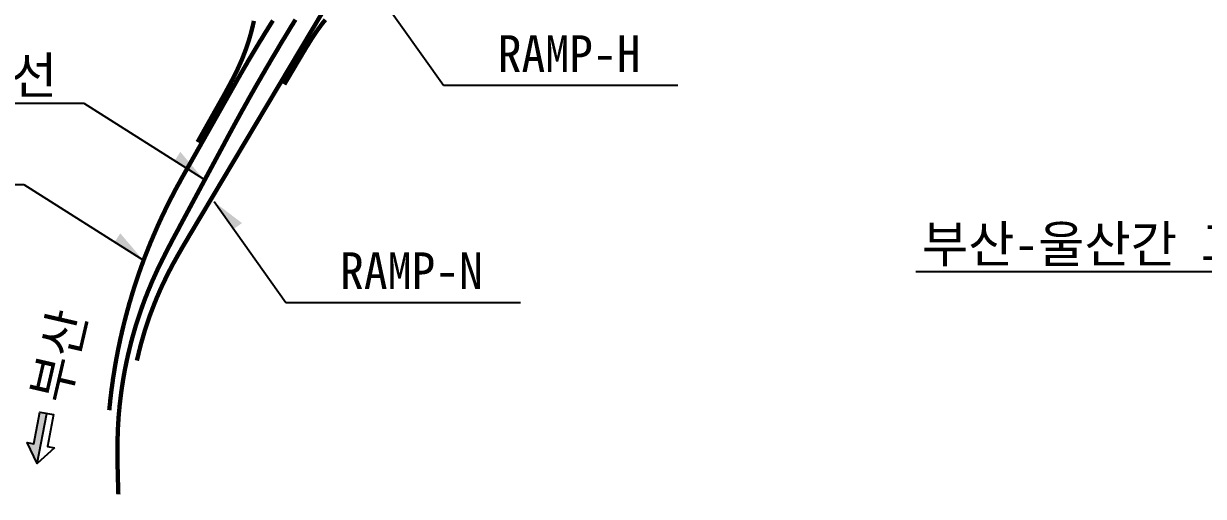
# Model space of a CAD drawing. Extents: x 221399 to 223677, y 223629 to 224581.
# Drawn here: x 222780.7 to 222908.7, y 224286.3 to 224337.6 of the extents above; entities that cross this region are included whole.
import ezdxf

# ---------------------------------------------------------------- set-up
doc = ezdxf.new("R2010")
doc.units = 0
doc.header["$MEASUREMENT"] = 0
doc.layers.get('0').update_dxf_attribs({"linetype": 'CONTINUOUS'})
for name, color, linetype in [('CA-ALGN-RampH', 2, 'CONTINUOUS'), ('CA-ALGN-RampK', 2, 'CONTINUOUS'), ('CA-ALGN-RampN', 2, 'CONTINUOUS'), ('CA-ALGN-RampO', 2, 'CONTINUOUS'), ('CA-ALGN-국도7호선평면선형', 2, 'CONTINUOUS'), ('CA-LEAL', 1, 'CONTINUOUS'), ('CA-TEXT', 3, 'CONTINUOUS'), ('CZ-SYMB', 2, 'CONTINUOUS'), ('CZ-TEXT', 3, 'CONTINUOUS')]:
    doc.layers.add(name, color=color, linetype=linetype)
doc.styles.add('돋움체', font='DotumChe.ttf')

# ---------------------------------------------------------------- blocks, each defined once
blk = doc.blocks.new('CZDIRA2')
blk.add_hatch(color=256).paths.add_polyline_path([(0, 0), (0, -2), (9.33, -2), (9.33, -4), (14.67, 0)])
blk.add_line((14.67, 0), (0, 0))
blk.add_lwpolyline([(9.33, 4), (14.67, 0), (9.33, -4), (9.33, -2), (0, -2), (0, 2), (9.33, 2)], close=True)

msp = doc.modelspace()

# ---------------------------------------------------------------- hatches: boundary and pattern name
at = {"layer": 'CA-LEAL'}
for points in [[(222797.72, 224323.68), (222797.12, 224322.73), (222800.16, 224320.8)], [(222804.41, 224315.95), (222803.5, 224315.3), (222801.41, 224318.24)], [(222791.21, 224314.84), (222790.6, 224313.89), (222793.65, 224311.97)]]:
    msp.add_hatch(color=256, dxfattribs=at).paths.add_polyline_path(points)

# ---------------------------------------------------------------- linework, layer by layer
at = {"layer": 'CA-ALGN-RampH', "const_width": 0.47}
msp.add_lwpolyline([(222809, 224331), (222810.89, 224334.19), (222811.02, 224334.41), (222811.15, 224334.62), (222811.28, 224334.84), (222811.41, 224335.06), (222811.55, 224335.27), (222811.68, 224335.49), (222811.81, 224335.7), (222811.95, 224335.92), (222812.08, 224336.13), (222812.22, 224336.34), (222812.36, 224336.55), (222812.51, 224336.76), (222812.65, 224336.97), (222812.8, 224337.17), (222812.95, 224337.37), (222813.1, 224337.58), (222813.14, 224337.63), (222813.3, 224337.82), (222813.46, 224338.02)], dxfattribs=at)
at = {"layer": 'CA-ALGN-RampK', "const_width": 0.47}
msp.add_lwpolyline([(222805.7, 224337.89), (222805.65, 224337.64), (222805.59, 224337.4), (222805.53, 224337.15), (222805.47, 224336.9), (222805.41, 224336.66), (222805.34, 224336.41), (222805.27, 224336.17), (222805.2, 224335.93), (222805.13, 224335.69), (222805.05, 224335.45), (222804.97, 224335.21), (222804.89, 224334.97), (222804.8, 224334.73), (222804.71, 224334.49), (222804.62, 224334.26), (222804.53, 224334.02), (222804.48, 224333.89), (222804.38, 224333.65), (222804.28, 224333.42), (222804.18, 224333.19), (222804.07, 224332.96), (222803.97, 224332.73), (222803.86, 224332.5), (222803.75, 224332.27), (222803.64, 224332.05), (222803.52, 224331.82), (222803.41, 224331.59), (222803.29, 224331.37), (222803.17, 224331.15), (222803.05, 224330.92), (222802.93, 224330.7), (222802.81, 224330.48), (222802.69, 224330.26), (222802.57, 224330.03), (222802.45, 224329.81), (222802.32, 224329.59), (222802.2, 224329.37), (222802.08, 224329.15), (222801.95, 224328.93), (222801.89, 224328.82), (222799.59, 224324.74)], dxfattribs=at)
at = {"layer": 'CA-ALGN-RampN', "const_width": 0.47}
msp.add_lwpolyline([(222793.01, 224301.03), (222793.07, 224301.28), (222793.13, 224301.53), (222793.19, 224301.77), (222793.24, 224302.02), (222793.31, 224302.26), (222793.37, 224302.51), (222793.43, 224302.75), (222793.5, 224303), (222793.57, 224303.24), (222793.64, 224303.48), (222793.71, 224303.73), (222793.78, 224303.97), (222793.85, 224304.21), (222793.93, 224304.45), (222794.01, 224304.69), (222794.08, 224304.93), (222794.16, 224305.17), (222794.25, 224305.41), (222794.33, 224305.65), (222794.41, 224305.89), (222794.5, 224306.13), (222794.59, 224306.37), (222794.68, 224306.6), (222794.77, 224306.84), (222794.86, 224307.07), (222794.95, 224307.31), (222795.05, 224307.54), (222795.14, 224307.78), (222795.24, 224308.01), (222795.34, 224308.24), (222795.44, 224308.47), (222795.54, 224308.71), (222795.65, 224308.94), (222795.75, 224309.17), (222795.86, 224309.4), (222795.97, 224309.62), (222796.08, 224309.85), (222796.19, 224310.08), (222796.3, 224310.31), (222796.41, 224310.53), (222796.52, 224310.74), (222796.64, 224310.96), (222796.75, 224311.18), (222796.87, 224311.41), (222796.99, 224311.63), (222797.12, 224311.85), (222797.24, 224312.07), (222797.36, 224312.29), (222797.49, 224312.51), (222797.61, 224312.73), (222797.74, 224312.95), (222797.86, 224313.17), (222797.99, 224313.39), (222798.12, 224313.61), (222798.25, 224313.83), (222798.38, 224314.04), (222798.51, 224314.26), (222798.63, 224314.48), (222798.76, 224314.7), (222798.89, 224314.91), (222798.92, 224314.96), (222817.91, 224346.82)], dxfattribs=at)
at = {"layer": 'CA-ALGN-RampO', "const_width": 0.47}
msp.add_lwpolyline([(222807.77, 224337.93), (222807.63, 224337.72), (222807.5, 224337.51), (222807.36, 224337.29), (222807.23, 224337.08), (222807.1, 224336.86), (222806.96, 224336.65), (222806.83, 224336.43), (222806.7, 224336.22), (222806.57, 224336), (222806.43, 224335.79), (222806.3, 224335.57), (222806.17, 224335.35), (222806.04, 224335.14), (222805.91, 224334.92), (222805.78, 224334.71), (222805.65, 224334.49), (222805.52, 224334.27), (222805.39, 224334.05), (222805.26, 224333.84), (222805.13, 224333.62), (222805, 224333.4), (222804.88, 224333.18), (222804.75, 224332.96), (222804.62, 224332.74), (222804.5, 224332.53), (222804.37, 224332.31), (222804.24, 224332.09), (222804.12, 224331.87), (222803.99, 224331.65), (222803.87, 224331.43), (222803.77, 224331.25), (222797.9, 224320.86), (222797.78, 224320.64), (222797.66, 224320.41), (222797.53, 224320.19), (222797.41, 224319.97), (222797.29, 224319.75), (222797.17, 224319.53), (222797.06, 224319.3), (222796.94, 224319.08), (222796.82, 224318.85), (222796.7, 224318.63), (222796.59, 224318.4), (222796.48, 224318.18), (222796.36, 224317.95), (222796.25, 224317.72), (222796.14, 224317.5), (222796.03, 224317.27), (222795.92, 224317.04), (222795.81, 224316.81), (222795.7, 224316.59), (222795.6, 224316.36), (222795.49, 224316.13), (222795.39, 224315.9), (222795.28, 224315.67), (222795.18, 224315.43), (222795.08, 224315.2), (222794.98, 224314.97), (222794.88, 224314.74), (222794.78, 224314.51), (222794.68, 224314.27), (222794.58, 224314.04), (222794.48, 224313.81), (222794.39, 224313.57), (222794.29, 224313.34), (222794.2, 224313.1), (222794.11, 224312.87), (222794.01, 224312.63), (222793.92, 224312.4), (222793.83, 224312.16), (222793.74, 224311.92), (222793.66, 224311.69), (222793.57, 224311.45), (222793.48, 224311.21), (222793.4, 224310.97), (222793.31, 224310.73), (222793.23, 224310.5), (222793.15, 224310.26), (222793.07, 224310.02), (222792.99, 224309.78), (222792.91, 224309.54), (222792.83, 224309.3), (222792.75, 224309.06), (222792.67, 224308.81), (222792.6, 224308.57), (222792.52, 224308.33), (222792.45, 224308.09), (222792.38, 224307.85), (222792.31, 224307.6), (222792.23, 224307.36), (222792.16, 224307.12), (222792.1, 224306.88), (222792.03, 224306.63), (222791.96, 224306.39), (222791.9, 224306.14), (222791.83, 224305.9), (222791.77, 224305.65), (222791.7, 224305.41), (222791.64, 224305.16), (222791.58, 224304.92), (222791.52, 224304.67), (222791.46, 224304.43), (222791.4, 224304.18), (222791.35, 224303.94), (222791.29, 224303.69), (222791.23, 224303.44), (222791.18, 224303.19), (222791.13, 224302.95), (222791.08, 224302.7), (222791.02, 224302.45), (222790.97, 224302.2), (222790.92, 224301.96), (222790.88, 224301.71), (222790.83, 224301.46), (222790.78, 224301.21), (222790.74, 224300.96), (222790.69, 224300.71), (222790.65, 224300.46), (222790.61, 224300.21), (222790.57, 224299.96), (222790.53, 224299.72), (222790.49, 224299.47), (222790.45, 224299.22), (222790.41, 224298.97), (222790.38, 224298.71), (222790.34, 224298.46), (222790.31, 224298.21), (222790.27, 224297.96), (222790.24, 224297.71), (222790.21, 224297.46), (222790.18, 224297.21), (222790.15, 224296.96), (222790.12, 224296.71), (222790.1, 224296.46), (222790.07, 224296.2), (222790.04, 224295.95), (222790.02, 224295.7), (222790.01, 224295.64)], dxfattribs=at)
at = {"layer": 'CA-ALGN-국도7호선평면선형', "const_width": 0.47}
msp.add_lwpolyline([(222791, 224286.52), (222790.98, 224287.11), (222790.98, 224287.36), (222790.97, 224287.62), (222790.96, 224287.87), (222790.95, 224288.12), (222790.95, 224288.38), (222790.94, 224288.63), (222790.93, 224288.88), (222790.93, 224289.13), (222790.92, 224289.39), (222790.92, 224289.64), (222790.91, 224289.89), (222790.91, 224290.15), (222790.9, 224290.4), (222790.9, 224290.65), (222790.9, 224290.9), (222790.9, 224291.16), (222790.9, 224291.41), (222790.9, 224291.66), (222790.9, 224291.92), (222790.91, 224292.17), (222790.91, 224292.42), (222790.92, 224292.67), (222790.93, 224292.93), (222790.93, 224293.05), (222790.94, 224293.3), (222790.95, 224293.55), (222790.96, 224293.8), (222790.98, 224294.06), (222790.99, 224294.31), (222791.01, 224294.56), (222791.02, 224294.81), (222791.04, 224295.07), (222791.06, 224295.32), (222791.09, 224295.57), (222791.11, 224295.82), (222791.13, 224296.07), (222791.16, 224296.33), (222791.19, 224296.58), (222791.22, 224296.83), (222791.25, 224297.08), (222791.28, 224297.33), (222791.31, 224297.58), (222791.35, 224297.83), (222791.38, 224298.08), (222791.42, 224298.33), (222791.46, 224298.58), (222791.5, 224298.83), (222791.54, 224299.08), (222791.58, 224299.33), (222791.63, 224299.58), (222791.67, 224299.83), (222791.72, 224300.08), (222791.77, 224300.33), (222791.82, 224300.57), (222791.87, 224300.82), (222791.92, 224301.07), (222791.98, 224301.32), (222792.03, 224301.56), (222792.09, 224301.81), (222792.15, 224302.05), (222792.21, 224302.3), (222792.27, 224302.55), (222792.33, 224302.79), (222792.39, 224303.04), (222792.46, 224303.28), (222792.52, 224303.52), (222792.59, 224303.77), (222792.66, 224304.01), (222792.73, 224304.25), (222792.8, 224304.5), (222792.87, 224304.74), (222792.95, 224304.98), (222793.02, 224305.22), (222793.1, 224305.46), (222793.18, 224305.7), (222793.26, 224305.94), (222793.34, 224306.18), (222793.42, 224306.42), (222793.51, 224306.66), (222793.59, 224306.9), (222793.68, 224307.14), (222793.77, 224307.37), (222793.85, 224307.61), (222793.94, 224307.85), (222794.04, 224308.08), (222794.13, 224308.32), (222794.22, 224308.55), (222794.32, 224308.79), (222794.42, 224309.02), (222794.51, 224309.25), (222794.61, 224309.49), (222794.71, 224309.72), (222794.82, 224309.95), (222794.92, 224310.18), (222795, 224310.36), (222795.11, 224310.59), (222795.21, 224310.82), (222795.32, 224311.05), (222795.43, 224311.28), (222795.54, 224311.51), (222795.65, 224311.73), (222795.76, 224311.96), (222795.88, 224312.19), (222795.99, 224312.41), (222796.1, 224312.64), (222796.22, 224312.86), (222796.33, 224313.09), (222796.45, 224313.31), (222796.57, 224313.54), (222796.69, 224313.76), (222796.8, 224313.98), (222796.92, 224314.21), (222797.04, 224314.43), (222797.16, 224314.66), (222797.28, 224314.88), (222797.4, 224315.1), (222797.52, 224315.32), (222797.64, 224315.55), (222797.69, 224315.65), (222802.77, 224325.1), (222802.89, 224325.33), (222803.01, 224325.55), (222803.13, 224325.77), (222803.25, 224325.99), (222803.37, 224326.22), (222803.49, 224326.44), (222803.61, 224326.66), (222803.73, 224326.88), (222803.85, 224327.1), (222803.98, 224327.33), (222804.1, 224327.55), (222804.22, 224327.77), (222804.34, 224327.99), (222804.46, 224328.21), (222804.59, 224328.43), (222804.71, 224328.65), (222804.83, 224328.87), (222804.96, 224329.09), (222805.08, 224329.32), (222805.2, 224329.54), (222805.33, 224329.76), (222805.45, 224329.98), (222805.58, 224330.2), (222805.7, 224330.42), (222805.83, 224330.64), (222805.95, 224330.86), (222806.08, 224331.08), (222806.2, 224331.29), (222806.33, 224331.51), (222806.46, 224331.73), (222806.58, 224331.95), (222806.71, 224332.17), (222806.84, 224332.39), (222806.96, 224332.61), (222807.09, 224332.83), (222807.22, 224333.05), (222807.35, 224333.26), (222807.47, 224333.48), (222807.6, 224333.7), (222807.73, 224333.92), (222807.86, 224334.14), (222807.99, 224334.35), (222808.12, 224334.57), (222808.25, 224334.79), (222808.38, 224335.01), (222808.5, 224335.22), (222808.63, 224335.44), (222808.76, 224335.66), (222808.89, 224335.87), (222809.03, 224336.09), (222809.16, 224336.31), (222809.29, 224336.52), (222809.42, 224336.74), (222809.55, 224336.96), (222809.68, 224337.17), (222809.81, 224337.39), (222809.95, 224337.6), (222810.08, 224337.82), (222810.21, 224338.03)], dxfattribs=at)
at = {"layer": 'CA-LEAL'}
for p, q in [((222826.28, 224330.87), (222818.51, 224341.8)), ((222851.7, 224330.87), (222826.28, 224330.87)), ((222760.86, 224328.98), (222787.25, 224328.98)), ((222787.25, 224328.98), (222800.16, 224320.8)), ((222754.35, 224320.15), (222780.74, 224320.15)), ((222780.74, 224320.15), (222793.65, 224311.97)), ((222809.18, 224307.31), (222801.41, 224318.24)), ((222877.48, 224310.69), (222935.64, 224310.69)), ((222834.6, 224307.31), (222809.18, 224307.31))]:
    msp.add_line(p, q, dxfattribs=at)

# ---------------------------------------------------------------- block references
at = {"layer": 'CZ-SYMB', "xscale": 0.3763584000278813, "yscale": 0.3763584000189439, "zscale": 0.3763584, "rotation": 259.2929219128445}
msp.add_blockref('CZDIRA2', (222783.23, 224295.3), dxfattribs=at)

# ---------------------------------------------------------------- texts
at = {"layer": 'CA-TEXT', "style": '돋움체'}
for s, height, p in [('RAMP-H', 3.996, (222832.14, 224332.34, -147.15)), ('국도7호선', 3.996, (222761.73, 224329.97, -220.73)), ('부산-울산간 고속도로', 3.9961, (222878.16, 224311.68, -220.73)), ('RAMP-N', 3.996, (222815.04, 224308.78, -147.15))]:
    msp.add_text(s, height=height, dxfattribs=at).set_placement(p)
at = {"layer": 'CZ-TEXT', "style": '돋움체'}
msp.add_text('부산', height=3.996, rotation=76.9933, dxfattribs=at).set_placement((222785.36, 224296.21, -10.51))

doc.saveas('drawing.dxf')
